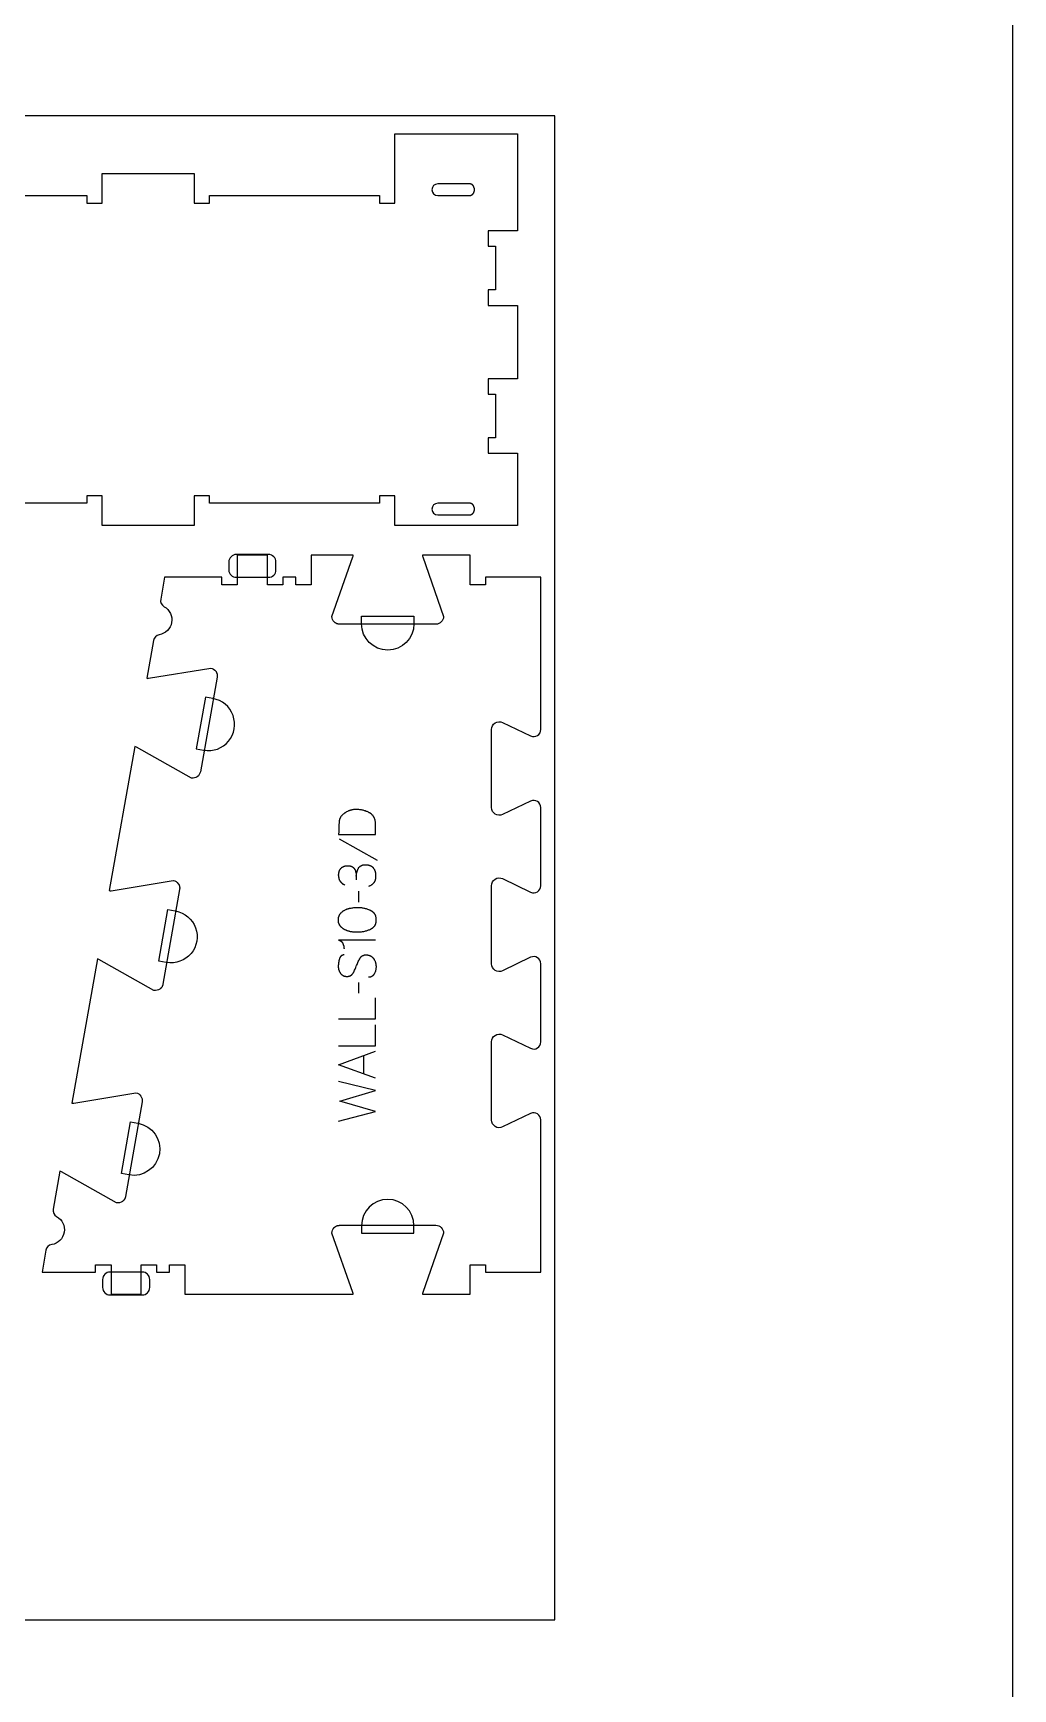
# Model space of a CAD drawing. Extents: x -13885 to -10701, y -10461 to -4867.
# Drawn here: x -11496 to -10701, y -8167 to -6824 of the extents above; entities that cross this region are included whole.
import ezdxf

# ---------------------------------------------------------------- set-up
doc = ezdxf.new("R2010")
doc.units = 0
for name, color, linetype in [('0_SHEET_SPRUCEPLY_2440X122', 1, 'CONTINUOUS'), ('1_ANYTOOL_1MMDEEP_LABELS_S', 2, 'CONTINUOUS'), ('3_ANYTOOL_CUTTHROUGH_INSID', 4, 'CONTINUOUS'), ('4_ANYTOOL_CUTTHROUGH_OUTSI', 5, 'CONTINUOUS'), ('5_ANYTOOL_HALF_MILL_9MM_IN', 3, 'CONTINUOUS'), ('DONOTCUT', 18, 'CONTINUOUS')]:
    doc.layers.add(name, color=color, linetype=linetype)

msp = doc.modelspace()

# ---------------------------------------------------------------- linework, layer by layer
at = {"layer": '0_SHEET_SPRUCEPLY_2440X122'}
msp.add_lwpolyline([(-13513.1, -6891.2), (-13513.1, -8111.2), (-11073.1, -8111.2), (-11073.1, -6891.2)], close=True, dxfattribs=at)
at = {"layer": '1_ANYTOOL_1MMDEEP_LABELS_S'}
for points in [[(-11248.5, -7474.3), (-11218.5, -7474.3), (-11218.6, -7465.8), (-11218.6, -7465.3), (-11218.6, -7464.9), (-11218.6, -7464.5), (-11218.6, -7464.2), (-11218.7, -7463.8), (-11218.8, -7463.4), (-11218.8, -7463), (-11218.9, -7462.7), (-11219, -7462.3), (-11219.1, -7462), (-11219.2, -7461.7), (-11219.3, -7461.3), (-11219.4, -7461), (-11219.5, -7460.9), (-11219.6, -7460.7), (-11219.6, -7460.6), (-11219.7, -7460.4), (-11219.8, -7460.3), (-11219.8, -7460.1), (-11219.9, -7460), (-11220, -7459.8), (-11220.1, -7459.7), (-11220.2, -7459.6), (-11220.3, -7459.4), (-11220.4, -7459.3), (-11220.5, -7459.2), (-11220.6, -7459), (-11220.6, -7458.9), (-11220.7, -7458.8), (-11220.9, -7458.7), (-11221, -7458.5), (-11221.1, -7458.4), (-11221.2, -7458.3), (-11221.3, -7458.2), (-11221.4, -7458.1), (-11221.5, -7457.9), (-11221.6, -7457.8), (-11221.8, -7457.7), (-11221.9, -7457.6), (-11222, -7457.5), (-11222.1, -7457.4), (-11222.3, -7457.3), (-11222.4, -7457.2), (-11222.5, -7457.1), (-11222.7, -7457), (-11223, -7456.8), (-11223.3, -7456.7), (-11223.6, -7456.5), (-11224.2, -7456.2), (-11224.8, -7455.9), (-11225.4, -7455.6), (-11226.1, -7455.4), (-11226.7, -7455.1), (-11227.4, -7454.9), (-11228, -7454.7), (-11228.7, -7454.5), (-11229.3, -7454.4), (-11230, -7454.3), (-11230.7, -7454.1), (-11231.4, -7454.1), (-11232.1, -7454), (-11232.7, -7453.9), (-11233.4, -7453.9), (-11234.2, -7453.9), (-11234.7, -7453.9), (-11235.3, -7453.9), (-11235.9, -7454), (-11236.5, -7454), (-11237.1, -7454.1), (-11237.4, -7454.2), (-11237.6, -7454.2), (-11237.9, -7454.3), (-11238.2, -7454.4), (-11238.5, -7454.4), (-11238.8, -7454.5), (-11239, -7454.6), (-11239.3, -7454.7), (-11239.6, -7454.8), (-11239.8, -7454.9), (-11240.1, -7455), (-11240.4, -7455.1), (-11240.7, -7455.2), (-11240.9, -7455.3), (-11241.4, -7455.5), (-11242, -7455.8), (-11242.5, -7456.1), (-11243, -7456.4), (-11243.3, -7456.6), (-11243.6, -7456.8), (-11243.9, -7457), (-11244.1, -7457.2), (-11244.4, -7457.4), (-11244.7, -7457.6), (-11244.9, -7457.8), (-11245.2, -7458), (-11245.4, -7458.2), (-11245.6, -7458.5), (-11245.8, -7458.7), (-11246, -7458.9), (-11246.2, -7459.2), (-11246.4, -7459.4), (-11246.6, -7459.6), (-11246.8, -7459.9), (-11246.9, -7460.1), (-11247.1, -7460.4), (-11247.2, -7460.6), (-11247.3, -7460.9), (-11247.5, -7461.2), (-11247.6, -7461.4), (-11247.7, -7461.7), (-11247.8, -7462), (-11247.9, -7462.3), (-11247.9, -7462.5), (-11248, -7462.8), (-11248.1, -7463.1), (-11248.1, -7463.4), (-11248.1, -7463.7), (-11248.2, -7464), (-11248.2, -7464.3), (-11248.3, -7466.7), (-11248.4, -7469.2), (-11248.4, -7471.7)], [(-11248.7, -7543.5), (-11248.7, -7543.1), (-11248.7, -7542.7), (-11248.7, -7542.5), (-11248.7, -7542.4), (-11248.6, -7542.2), (-11248.6, -7542), (-11248.6, -7541.9), (-11248.6, -7541.7), (-11248.5, -7541.5), (-11248.5, -7541.4), (-11248.5, -7541.2), (-11248.4, -7541), (-11248.4, -7540.9), (-11248.3, -7540.7), (-11248.3, -7540.6), (-11248.2, -7540.4), (-11248.2, -7540.3), (-11248.1, -7540.1), (-11248.1, -7540), (-11248, -7539.8), (-11247.9, -7539.7), (-11247.9, -7539.5), (-11247.8, -7539.4), (-11247.7, -7539.3), (-11247.6, -7539.1), (-11247.6, -7539), (-11247.5, -7538.9), (-11247.4, -7538.7), (-11247.3, -7538.6), (-11247.2, -7538.5), (-11247, -7538.2), (-11246.8, -7538), (-11246.6, -7537.8), (-11246.4, -7537.6), (-11246.2, -7537.3), (-11245.9, -7537.1), (-11245.7, -7536.9), (-11245.5, -7536.7), (-11245.2, -7536.5), (-11245, -7536.3), (-11244.7, -7536.2), (-11244.5, -7536), (-11244.2, -7535.8), (-11243.9, -7535.7), (-11243.6, -7535.5), (-11243.3, -7535.4), (-11243.1, -7535.2), (-11242.8, -7535.1), (-11242.5, -7534.9), (-11242.2, -7534.8), (-11241.8, -7534.7), (-11241.5, -7534.6), (-11241.2, -7534.5), (-11240.9, -7534.4), (-11240.6, -7534.3), (-11240.3, -7534.2), (-11239.9, -7534.1), (-11239.6, -7534), (-11239.3, -7533.9), (-11238.9, -7533.9), (-11238.3, -7533.8), (-11237.6, -7533.6), (-11236.9, -7533.6), (-11236.3, -7533.5), (-11235.6, -7533.4), (-11235, -7533.4), (-11234.3, -7533.3), (-11233.7, -7533.3), (-11233.1, -7533.3), (-11232.5, -7533.3), (-11231.8, -7533.3), (-11231.2, -7533.4), (-11230.6, -7533.4), (-11230, -7533.5), (-11229.4, -7533.6), (-11228.8, -7533.7), (-11228.1, -7533.8), (-11227.5, -7534), (-11226.9, -7534.1), (-11226.3, -7534.3), (-11225.7, -7534.5), (-11225, -7534.7), (-11224.4, -7534.9), (-11223.8, -7535.2), (-11223.2, -7535.4), (-11222.9, -7535.6), (-11222.6, -7535.7), (-11222.3, -7535.9), (-11222.2, -7535.9), (-11222, -7536), (-11221.9, -7536.1), (-11221.7, -7536.2), (-11221.6, -7536.3), (-11221.5, -7536.4), (-11221.4, -7536.4), (-11221.2, -7536.5), (-11221.1, -7536.6), (-11221, -7536.7), (-11220.9, -7536.8), (-11220.8, -7536.9), (-11220.7, -7537), (-11220.6, -7537.1), (-11220.5, -7537.2), (-11220.3, -7537.3), (-11220.2, -7537.4), (-11220.2, -7537.5), (-11220.1, -7537.7), (-11220, -7537.8), (-11219.9, -7537.9), (-11219.8, -7538), (-11219.7, -7538.1), (-11219.6, -7538.2), (-11219.5, -7538.4), (-11219.5, -7538.5), (-11219.4, -7538.6), (-11219.3, -7538.7), (-11219.2, -7538.9), (-11219.2, -7539), (-11219.1, -7539.1), (-11219, -7539.3), (-11219, -7539.4), (-11218.9, -7539.6), (-11218.9, -7539.7), (-11218.8, -7539.8), (-11218.7, -7540), (-11218.7, -7540.1), (-11218.6, -7540.3), (-11218.6, -7540.4), (-11218.6, -7540.6), (-11218.5, -7540.7), (-11218.4, -7541.1), (-11218.4, -7541.4), (-11218.3, -7541.7), (-11218.3, -7542), (-11218.3, -7542.4), (-11218.2, -7542.7), (-11218.2, -7543.1), (-11218.2, -7543.5), (-11218.2, -7543.8), (-11218.2, -7544.2), (-11218.3, -7544.5), (-11218.3, -7544.9), (-11218.3, -7545.2), (-11218.4, -7545.5), (-11218.4, -7545.8), (-11218.5, -7546), (-11218.5, -7546.2), (-11218.6, -7546.3), (-11218.6, -7546.5), (-11218.7, -7546.6), (-11218.7, -7546.8), (-11218.7, -7546.9), (-11218.8, -7547), (-11218.9, -7547.2), (-11218.9, -7547.3), (-11219, -7547.5), (-11219, -7547.6), (-11219.1, -7547.7), (-11219.2, -7547.9), (-11219.2, -7548), (-11219.3, -7548.1), (-11219.4, -7548.3), (-11219.5, -7548.4), (-11219.5, -7548.5), (-11219.6, -7548.6), (-11219.7, -7548.8), (-11219.8, -7548.9), (-11219.9, -7549), (-11220, -7549.1), (-11220.1, -7549.2), (-11220.2, -7549.3), (-11220.3, -7549.4), (-11220.4, -7549.5), (-11220.5, -7549.6), (-11220.6, -7549.7), (-11220.7, -7549.9), (-11220.8, -7550), (-11220.9, -7550), (-11221, -7550.1), (-11221.1, -7550.2), (-11221.3, -7550.3), (-11221.4, -7550.4), (-11221.5, -7550.5), (-11221.6, -7550.6), (-11221.8, -7550.7), (-11221.9, -7550.8), (-11222, -7550.8), (-11222.2, -7550.9), (-11222.3, -7551), (-11222.6, -7551.2), (-11222.9, -7551.3), (-11223.2, -7551.4), (-11223.8, -7551.7), (-11224.5, -7551.9), (-11225.1, -7552.1), (-11225.7, -7552.3), (-11226.3, -7552.5), (-11227, -7552.7), (-11227.6, -7552.9), (-11228.2, -7553), (-11228.8, -7553.1), (-11229.4, -7553.2), (-11230.1, -7553.3), (-11230.7, -7553.4), (-11231.3, -7553.5), (-11231.9, -7553.5), (-11232.5, -7553.5), (-11233.1, -7553.5), (-11233.7, -7553.5), (-11234.4, -7553.5), (-11235, -7553.5), (-11235.6, -7553.4), (-11236.3, -7553.4), (-11237, -7553.3), (-11237.6, -7553.2), (-11238.3, -7553.1), (-11238.6, -7553), (-11239, -7553), (-11239.3, -7552.9), (-11239.7, -7552.8), (-11240, -7552.7), (-11240.3, -7552.6), (-11240.6, -7552.6), (-11240.9, -7552.5), (-11241.3, -7552.4), (-11241.6, -7552.2), (-11241.9, -7552.1), (-11242.2, -7552), (-11242.5, -7551.9), (-11242.8, -7551.8), (-11243.1, -7551.6), (-11243.4, -7551.5), (-11243.7, -7551.3), (-11243.9, -7551.2), (-11244.2, -7551), (-11244.5, -7550.8), (-11244.7, -7550.7), (-11245, -7550.5), (-11245.2, -7550.3), (-11245.5, -7550.1), (-11245.7, -7549.9), (-11245.9, -7549.7), (-11246.2, -7549.5), (-11246.4, -7549.3), (-11246.6, -7549.1), (-11246.8, -7548.8), (-11247, -7548.6), (-11247.2, -7548.4), (-11247.3, -7548.2), (-11247.4, -7548.1), (-11247.5, -7548), (-11247.6, -7547.9), (-11247.6, -7547.7), (-11247.7, -7547.6), (-11247.8, -7547.5), (-11247.9, -7547.3), (-11247.9, -7547.2), (-11248, -7547), (-11248.1, -7546.9), (-11248.1, -7546.8), (-11248.2, -7546.6), (-11248.2, -7546.5), (-11248.3, -7546.3), (-11248.3, -7546.2), (-11248.4, -7546), (-11248.4, -7545.9), (-11248.5, -7545.7), (-11248.5, -7545.5), (-11248.5, -7545.4), (-11248.6, -7545.2), (-11248.6, -7545), (-11248.6, -7544.9), (-11248.6, -7544.7), (-11248.7, -7544.5), (-11248.7, -7544.4), (-11248.7, -7544.2), (-11248.7, -7543.8)]]:
    msp.add_lwpolyline(points, close=True, dxfattribs=at)
for points in [[(-11248, -7477.7), (-11217.2, -7494.9)], [(-11243.5, -7515.3), (-11243.8, -7515.1), (-11244.1, -7514.9), (-11244.4, -7514.8), (-11244.7, -7514.6), (-11245, -7514.4), (-11245.2, -7514.2), (-11245.5, -7514), (-11245.6, -7513.9), (-11245.7, -7513.8), (-11245.8, -7513.7), (-11245.9, -7513.6), (-11246, -7513.5), (-11246.1, -7513.4), (-11246.2, -7513.3), (-11246.3, -7513.2), (-11246.4, -7513.1), (-11246.5, -7512.9), (-11246.6, -7512.8), (-11246.7, -7512.7), (-11246.8, -7512.6), (-11246.9, -7512.5), (-11247, -7512.3), (-11247.1, -7512.2), (-11247.2, -7512.1), (-11247.2, -7512), (-11247.3, -7511.8), (-11247.4, -7511.7), (-11247.5, -7511.6), (-11247.5, -7511.4), (-11247.6, -7511.3), (-11247.7, -7511.2), (-11247.7, -7511), (-11247.8, -7510.9), (-11247.8, -7510.8), (-11247.9, -7510.6), (-11247.9, -7510.5), (-11248, -7510.3), (-11248, -7510.2), (-11248.1, -7510), (-11248.2, -7509.7), (-11248.2, -7509.4), (-11248.3, -7509.1), (-11248.3, -7508.8), (-11248.4, -7508.4), (-11248.4, -7508.1), (-11248.4, -7507.8), (-11248.5, -7507.4), (-11248.5, -7507.1), (-11248.5, -7506.9), (-11248.5, -7506.7), (-11248.4, -7506.4), (-11248.4, -7506.2), (-11248.4, -7506), (-11248.4, -7505.8), (-11248.4, -7505.7), (-11248.3, -7505.5), (-11248.3, -7505.3), (-11248.3, -7505.1), (-11248.2, -7504.9), (-11248.2, -7504.7), (-11248.2, -7504.5), (-11248.1, -7504.4), (-11248.1, -7504.2), (-11248, -7504), (-11247.9, -7503.8), (-11247.9, -7503.7), (-11247.8, -7503.5), (-11247.7, -7503.3), (-11247.7, -7503.2), (-11247.6, -7503), (-11247.5, -7502.9), (-11247.4, -7502.7), (-11247.3, -7502.6), (-11247.2, -7502.4), (-11247.1, -7502.3), (-11247, -7502.1), (-11246.9, -7502), (-11246.8, -7501.8), (-11246.7, -7501.7), (-11246.6, -7501.6), (-11246.5, -7501.4), (-11246.3, -7501.3), (-11246.2, -7501.2), (-11246.1, -7501.1), (-11246, -7501), (-11245.8, -7500.8), (-11245.7, -7500.7), (-11245.5, -7500.6), (-11245.4, -7500.5), (-11245.2, -7500.5), (-11245.1, -7500.4), (-11244.9, -7500.3), (-11244.8, -7500.2), (-11244.6, -7500.1), (-11244.5, -7500.1), (-11244.3, -7500), (-11244.1, -7499.9), (-11244, -7499.9), (-11243.8, -7499.8), (-11243.6, -7499.8), (-11243.4, -7499.7), (-11243.2, -7499.7), (-11243.1, -7499.6), (-11242.9, -7499.6), (-11242.7, -7499.6), (-11242.5, -7499.5), (-11242.3, -7499.5), (-11242.1, -7499.5), (-11241.9, -7499.5), (-11241.7, -7499.5), (-11241.4, -7499.5), (-11240.9, -7499.5), (-11240.5, -7499.5), (-11240.2, -7499.5), (-11239.9, -7499.6), (-11239.6, -7499.6), (-11239.5, -7499.6), (-11239.3, -7499.7), (-11239.2, -7499.7), (-11239, -7499.7), (-11238.9, -7499.7), (-11238.8, -7499.8), (-11238.6, -7499.8), (-11238.5, -7499.9), (-11238.4, -7499.9), (-11238.3, -7499.9), (-11238.1, -7500), (-11238, -7500), (-11237.9, -7500.1), (-11237.8, -7500.1), (-11237.7, -7500.2), (-11237.6, -7500.3), (-11237.5, -7500.3), (-11237.4, -7500.4), (-11237.3, -7500.4), (-11237.2, -7500.5), (-11237.1, -7500.6), (-11237, -7500.6), (-11236.8, -7500.8), (-11236.6, -7500.9), (-11236.5, -7501.1), (-11236.3, -7501.3), (-11236.2, -7501.3), (-11236.2, -7501.4), (-11236.1, -7501.5), (-11236, -7501.6), (-11235.9, -7501.7), (-11235.9, -7501.8), (-11235.8, -7501.9), (-11235.7, -7501.9), (-11235.7, -7502), (-11235.6, -7502.1), (-11235.6, -7502.2), (-11235.5, -7502.3), (-11235.4, -7502.4), (-11235.4, -7502.5), (-11235.3, -7502.6), (-11235.3, -7502.7), (-11235.2, -7502.8), (-11235.2, -7502.9), (-11235.1, -7503), (-11235.1, -7503.1), (-11235, -7503.2), (-11235, -7503.3), (-11234.9, -7503.5), (-11234.8, -7503.7), (-11234.8, -7503.9), (-11234.7, -7504.2), (-11234.7, -7504.4), (-11234.6, -7504.6), (-11234.6, -7504.8), (-11234.5, -7505.1), (-11234.5, -7505.3), (-11234.4, -7505.5), (-11234.4, -7505.8), (-11234.4, -7506), (-11234.3, -7506.2), (-11234.3, -7506.5), (-11234.3, -7506.7), (-11234.3, -7507), (-11234.3, -7507.2), (-11234.2, -7510.9)], [(-11234.2, -7508.1), (-11234.2, -7507.7), (-11234.2, -7507.3), (-11234.1, -7506.8), (-11234.1, -7506.4), (-11234, -7506), (-11233.9, -7505.6), (-11233.8, -7505.2), (-11233.7, -7504.8), (-11233.6, -7504.4), (-11233.5, -7504), (-11233.3, -7503.6), (-11233.2, -7503.2), (-11233, -7502.8), (-11232.9, -7502.4), (-11232.7, -7502), (-11232.5, -7501.7), (-11232.4, -7501.5), (-11232.3, -7501.3), (-11232.2, -7501.2), (-11232.2, -7501.1), (-11232.1, -7501.1), (-11232.1, -7501), (-11232, -7500.9), (-11232, -7500.8), (-11231.9, -7500.7), (-11231.8, -7500.7), (-11231.8, -7500.6), (-11231.7, -7500.5), (-11231.6, -7500.4), (-11231.6, -7500.4), (-11231.5, -7500.3), (-11231.4, -7500.2), (-11231.4, -7500.2), (-11231.3, -7500.1), (-11231.2, -7500.1), (-11231.1, -7500), (-11231.1, -7499.9), (-11231, -7499.9), (-11230.9, -7499.8), (-11230.8, -7499.8), (-11230.7, -7499.7), (-11230.7, -7499.7), (-11230.6, -7499.6), (-11230.5, -7499.6), (-11230.4, -7499.5), (-11230.3, -7499.5), (-11230.2, -7499.4), (-11230.1, -7499.4), (-11230.1, -7499.3), (-11230, -7499.3), (-11229.9, -7499.2), (-11229.8, -7499.2), (-11229.6, -7499.1), (-11229.4, -7499.1), (-11229.2, -7499), (-11229, -7498.9), (-11228.8, -7498.9), (-11228.6, -7498.9), (-11228.3, -7498.8), (-11228.1, -7498.8), (-11227.9, -7498.8), (-11227.6, -7498.7), (-11227.4, -7498.7), (-11227.2, -7498.7), (-11226.9, -7498.7), (-11226.6, -7498.7), (-11226.4, -7498.7), (-11226.1, -7498.7), (-11225.8, -7498.8), (-11225.6, -7498.8), (-11225.3, -7498.8), (-11225.1, -7498.8), (-11224.8, -7498.9), (-11224.6, -7498.9), (-11224.3, -7499), (-11224.1, -7499), (-11223.9, -7499.1), (-11223.7, -7499.1), (-11223.5, -7499.2), (-11223.2, -7499.3), (-11223, -7499.3), (-11222.8, -7499.4), (-11222.6, -7499.5), (-11222.5, -7499.6), (-11222.3, -7499.7), (-11222.1, -7499.8), (-11221.9, -7499.9), (-11221.7, -7500), (-11221.6, -7500.1), (-11221.4, -7500.2), (-11221.3, -7500.4), (-11221.1, -7500.5), (-11221, -7500.6), (-11221, -7500.6), (-11220.9, -7500.7), (-11220.8, -7500.8), (-11220.8, -7500.8), (-11220.7, -7500.9), (-11220.6, -7501), (-11220.6, -7501), (-11220.4, -7501.2), (-11220.3, -7501.4), (-11220.2, -7501.5), (-11220.1, -7501.7), (-11220, -7501.9), (-11219.9, -7502), (-11219.8, -7502.2), (-11219.7, -7502.4), (-11219.6, -7502.6), (-11219.5, -7502.7), (-11219.4, -7502.9), (-11219.3, -7503.1), (-11219.2, -7503.3), (-11219.2, -7503.5), (-11219.1, -7503.7), (-11219, -7503.9), (-11219, -7504.1), (-11218.9, -7504.4), (-11218.8, -7504.6), (-11218.8, -7504.8), (-11218.7, -7505), (-11218.7, -7505.2), (-11218.7, -7505.5), (-11218.6, -7505.7), (-11218.6, -7505.9), (-11218.5, -7506.4), (-11218.5, -7506.9), (-11218.5, -7507.4), (-11218.5, -7508), (-11218.5, -7508.4), (-11218.5, -7508.7), (-11218.5, -7509.1), (-11218.6, -7509.5), (-11218.6, -7509.8), (-11218.6, -7510), (-11218.7, -7510.1), (-11218.7, -7510.3), (-11218.7, -7510.5), (-11218.8, -7510.6), (-11218.8, -7510.8), (-11218.9, -7511), (-11218.9, -7511.1), (-11219, -7511.3), (-11219, -7511.4), (-11219.1, -7511.6), (-11219.1, -7511.8), (-11219.2, -7511.9), (-11219.3, -7512), (-11219.3, -7512.2), (-11219.4, -7512.3), (-11219.5, -7512.5), (-11219.6, -7512.6), (-11219.6, -7512.8), (-11219.7, -7512.9), (-11219.8, -7513), (-11219.9, -7513.2), (-11220, -7513.3), (-11220.1, -7513.4), (-11220.2, -7513.5), (-11220.3, -7513.7), (-11220.4, -7513.8), (-11220.5, -7513.9), (-11220.6, -7514), (-11220.7, -7514.1), (-11220.8, -7514.3), (-11220.9, -7514.4), (-11221, -7514.5), (-11221.2, -7514.6), (-11221.3, -7514.7), (-11221.4, -7514.8), (-11221.5, -7514.9), (-11221.7, -7515), (-11221.8, -7515.1), (-11221.9, -7515.2), (-11222.1, -7515.3), (-11222.2, -7515.4), (-11222.4, -7515.5), (-11222.5, -7515.6), (-11222.8, -7515.8), (-11223.1, -7515.9), (-11223.5, -7516.1), (-11223.8, -7516.2), (-11224.2, -7516.4)], [(-11232.4, -7520.2), (-11232.3, -7529)], [(-11218.5, -7560), (-11248.5, -7560), (-11248.4, -7560), (-11248.2, -7560), (-11248.1, -7560), (-11247.9, -7560.1), (-11247.8, -7560.1), (-11247.6, -7560.1), (-11247.5, -7560.2), (-11247.4, -7560.2), (-11247.3, -7560.3), (-11247.1, -7560.3), (-11247.1, -7560.4), (-11247, -7560.4), (-11246.9, -7560.4), (-11246.9, -7560.5), (-11246.8, -7560.5), (-11246.8, -7560.5), (-11246.7, -7560.6), (-11246.7, -7560.6), (-11246.6, -7560.6), (-11246.5, -7560.7), (-11246.5, -7560.7), (-11246.4, -7560.8), (-11246.4, -7560.8), (-11246.3, -7560.8), (-11246.3, -7560.9), (-11246.2, -7560.9), (-11246.2, -7561), (-11246.1, -7561), (-11246.1, -7561.1), (-11246, -7561.1), (-11246, -7561.2), (-11245.9, -7561.2), (-11245.8, -7561.3), (-11245.8, -7561.4), (-11245.7, -7561.5), (-11245.6, -7561.7), (-11245.5, -7561.8), (-11245.4, -7561.9), (-11245.4, -7562), (-11245.3, -7562.2), (-11245.2, -7562.3), (-11245.2, -7562.4), (-11245.1, -7562.6), (-11245, -7562.9), (-11244.9, -7563.1), (-11244.8, -7563.4), (-11244.7, -7563.7), (-11244.6, -7564), (-11244.5, -7564.3), (-11244.4, -7564.5), (-11244.4, -7564.8), (-11244.3, -7565.1), (-11244.3, -7565.4), (-11244.2, -7565.6), (-11244.2, -7565.9), (-11244.2, -7566.2), (-11244.2, -7566.4), (-11244.1, -7566.7), (-11244.1, -7566.9)], [(-11243.9, -7571.8), (-11244.1, -7571.8), (-11244.2, -7571.8), (-11244.3, -7571.8), (-11244.3, -7571.9), (-11244.4, -7571.9), (-11244.5, -7571.9), (-11244.6, -7571.9), (-11244.7, -7571.9), (-11244.8, -7571.9), (-11244.9, -7571.9), (-11244.9, -7571.9), (-11245, -7572), (-11245.1, -7572), (-11245.2, -7572), (-11245.3, -7572), (-11245.3, -7572.1), (-11245.4, -7572.1), (-11245.5, -7572.1), (-11245.6, -7572.2), (-11245.7, -7572.2), (-11245.7, -7572.2), (-11245.8, -7572.3), (-11245.9, -7572.3), (-11245.9, -7572.3), (-11246, -7572.4), (-11246.1, -7572.4), (-11246.1, -7572.5), (-11246.2, -7572.5), (-11246.3, -7572.6), (-11246.3, -7572.6), (-11246.4, -7572.6), (-11246.5, -7572.7), (-11246.5, -7572.8), (-11246.6, -7572.8), (-11246.6, -7572.9), (-11246.7, -7572.9), (-11246.8, -7573), (-11246.8, -7573), (-11246.9, -7573.1), (-11246.9, -7573.2), (-11247, -7573.2), (-11247, -7573.3), (-11247.1, -7573.4), (-11247.1, -7573.5), (-11247.2, -7573.5), (-11247.2, -7573.6), (-11247.3, -7573.7), (-11247.3, -7573.8), (-11247.4, -7573.8), (-11247.4, -7573.9), (-11247.4, -7574), (-11247.5, -7574.2), (-11247.6, -7574.3), (-11247.7, -7574.5), (-11247.7, -7574.7), (-11247.8, -7574.9), (-11247.9, -7575.1), (-11248.1, -7575.9), (-11248.3, -7576.7), (-11248.4, -7577.5), (-11248.6, -7578.3), (-11248.6, -7578.7), (-11248.7, -7579), (-11248.7, -7579.4), (-11248.7, -7579.8), (-11248.8, -7580.1), (-11248.8, -7580.5), (-11248.8, -7580.9), (-11248.8, -7581.2), (-11248.8, -7581.4), (-11248.8, -7581.6), (-11248.8, -7581.8), (-11248.8, -7582), (-11248.8, -7582.2), (-11248.7, -7582.4), (-11248.7, -7582.6), (-11248.7, -7582.7), (-11248.7, -7582.9), (-11248.6, -7583.1), (-11248.6, -7583.3), (-11248.6, -7583.5), (-11248.5, -7583.7), (-11248.5, -7583.8), (-11248.4, -7584), (-11248.4, -7584.2), (-11248.3, -7584.4), (-11248.2, -7584.5), (-11248.2, -7584.7), (-11248.1, -7584.9), (-11248, -7585), (-11247.9, -7585.2), (-11247.9, -7585.4), (-11247.8, -7585.5), (-11247.7, -7585.7), (-11247.6, -7585.9), (-11247.5, -7586), (-11247.4, -7586.2), (-11247.3, -7586.4), (-11247.2, -7586.5), (-11247.1, -7586.7), (-11247, -7586.8), (-11246.9, -7587), (-11246.8, -7587.1), (-11246.6, -7587.3), (-11246.5, -7587.4), (-11246.4, -7587.5), (-11246.2, -7587.7), (-11246.1, -7587.8), (-11246, -7587.9), (-11245.8, -7588), (-11245.7, -7588.1), (-11245.5, -7588.2), (-11245.4, -7588.3), (-11245.2, -7588.4), (-11245.1, -7588.5), (-11244.9, -7588.6), (-11244.8, -7588.7), (-11244.6, -7588.8), (-11244.4, -7588.8), (-11244.3, -7588.9), (-11244.1, -7589), (-11243.9, -7589), (-11243.7, -7589.1), (-11243.6, -7589.1), (-11243.4, -7589.2), (-11243.2, -7589.2), (-11243, -7589.2), (-11242.8, -7589.3), (-11242.6, -7589.3), (-11242.4, -7589.3), (-11242.2, -7589.3), (-11242, -7589.3), (-11241.8, -7589.3), (-11241.6, -7589.3), (-11241.4, -7589.3), (-11241.1, -7589.3), (-11240.9, -7589.3), (-11240.7, -7589.2), (-11240.5, -7589.2), (-11240.4, -7589.2), (-11240.2, -7589.1), (-11240, -7589.1), (-11239.8, -7589), (-11239.6, -7589), (-11239.4, -7588.9), (-11239.4, -7588.9), (-11239.3, -7588.8), (-11239.2, -7588.8), (-11239.1, -7588.8), (-11239, -7588.7), (-11238.9, -7588.7), (-11238.9, -7588.7), (-11238.8, -7588.6), (-11238.7, -7588.6), (-11238.6, -7588.5), (-11238.5, -7588.5), (-11238.5, -7588.4), (-11238.4, -7588.4), (-11238.3, -7588.3), (-11238.2, -7588.3), (-11238.2, -7588.2), (-11238.1, -7588.2), (-11238, -7588.1), (-11238, -7588), (-11237.9, -7588), (-11237.8, -7587.9), (-11237.8, -7587.9), (-11237.7, -7587.8), (-11237.6, -7587.7), (-11237.5, -7587.6), (-11237.4, -7587.4), (-11237.3, -7587.3), (-11237.1, -7587.2), (-11237, -7587), (-11236.9, -7586.8), (-11236.8, -7586.7), (-11236.7, -7586.5), (-11236.3, -7585.8), (-11236, -7585), (-11235.6, -7584.3), (-11235.2, -7583.5), (-11234.9, -7582.8), (-11234.5, -7582), (-11234.2, -7581.1), (-11233.9, -7580.3), (-11233.6, -7579.5), (-11233.3, -7578.7), (-11232.9, -7577.9), (-11232.6, -7577.1), (-11232.2, -7576.4), (-11231.8, -7575.7), (-11231.4, -7575), (-11231, -7574.3), (-11230.9, -7574.1), (-11230.8, -7573.9), (-11230.6, -7573.8), (-11230.6, -7573.7), (-11230.5, -7573.6), (-11230.5, -7573.6), (-11230.4, -7573.5), (-11230.3, -7573.4), (-11230.3, -7573.4), (-11230.2, -7573.3), (-11230.1, -7573.2), (-11230.1, -7573.2), (-11230, -7573.1), (-11229.9, -7573.1), (-11229.9, -7573), (-11229.8, -7572.9), (-11229.7, -7572.9), (-11229.6, -7572.8), (-11229.6, -7572.8), (-11229.5, -7572.7), (-11229.4, -7572.7), (-11229.3, -7572.6), (-11229.3, -7572.6), (-11229.2, -7572.5), (-11229.1, -7572.5), (-11229, -7572.4), (-11228.9, -7572.4), (-11228.8, -7572.4), (-11228.8, -7572.3), (-11228.7, -7572.3), (-11228.6, -7572.3), (-11228.5, -7572.2), (-11228.4, -7572.2), (-11228.3, -7572.2), (-11228.2, -7572.1), (-11228.1, -7572.1), (-11228.1, -7572.1), (-11227.9, -7572), (-11227.7, -7572), (-11227.5, -7571.9), (-11227.3, -7571.9), (-11227.1, -7571.9), (-11226.9, -7571.9), (-11226.7, -7571.9), (-11226.4, -7571.8), (-11226.2, -7571.8), (-11226, -7571.8), (-11225.8, -7571.9), (-11225.5, -7571.9), (-11225.3, -7571.9), (-11225.1, -7571.9), (-11224.9, -7572), (-11224.6, -7572), (-11224.4, -7572), (-11224.2, -7572.1), (-11224, -7572.1), (-11223.8, -7572.2), (-11223.6, -7572.2), (-11223.4, -7572.3), (-11223.2, -7572.4), (-11223, -7572.5), (-11222.8, -7572.5), (-11222.6, -7572.6), (-11222.5, -7572.7), (-11222.3, -7572.8), (-11222.1, -7572.9), (-11221.9, -7573), (-11221.8, -7573.1), (-11221.6, -7573.3), (-11221.5, -7573.4), (-11221.3, -7573.5), (-11221.2, -7573.6), (-11221, -7573.8), (-11220.9, -7573.9), (-11220.7, -7574.1), (-11220.6, -7574.2), (-11220.5, -7574.4), (-11220.3, -7574.5), (-11220.2, -7574.7), (-11220.1, -7574.9), (-11220, -7575), (-11219.8, -7575.4), (-11219.6, -7575.8), (-11219.4, -7576.1), (-11219.2, -7576.5), (-11219, -7576.9), (-11218.9, -7577.3), (-11218.8, -7577.5), (-11218.7, -7577.6), (-11218.7, -7577.8), (-11218.6, -7578), (-11218.6, -7578.2), (-11218.5, -7578.4), (-11218.5, -7578.6), (-11218.4, -7578.8), (-11218.4, -7579), (-11218.3, -7579.2), (-11218.3, -7579.4), (-11218.3, -7579.6), (-11218.2, -7579.8), (-11218.2, -7580), (-11218.2, -7580.4), (-11218.1, -7580.8), (-11218.1, -7581.2), (-11218.1, -7581.7), (-11218.1, -7582.1), (-11218.2, -7582.5), (-11218.2, -7582.9), (-11218.3, -7583.3), (-11218.3, -7583.6), (-11218.4, -7584), (-11218.5, -7584.4), (-11218.6, -7584.8), (-11218.7, -7585.2), (-11218.8, -7585.5), (-11219, -7585.9), (-11219.1, -7586.3), (-11219.3, -7586.6), (-11219.5, -7587), (-11219.7, -7587.3), (-11219.8, -7587.5), (-11219.9, -7587.6), (-11220, -7587.8), (-11220.1, -7587.9), (-11220.2, -7588.1), (-11220.3, -7588.2), (-11220.4, -7588.4), (-11220.6, -7588.5), (-11220.7, -7588.6), (-11220.8, -7588.7), (-11220.9, -7588.9), (-11221.1, -7589), (-11221.1, -7589), (-11221.2, -7589.1), (-11221.3, -7589.1), (-11221.3, -7589.2), (-11221.4, -7589.2), (-11221.5, -7589.3), (-11221.6, -7589.3), (-11221.6, -7589.4), (-11221.7, -7589.4), (-11221.8, -7589.4), (-11221.8, -7589.5), (-11221.9, -7589.5), (-11222, -7589.6), (-11222.1, -7589.6), (-11222.2, -7589.6), (-11222.2, -7589.7), (-11222.3, -7589.7), (-11222.4, -7589.7), (-11222.5, -7589.7), (-11222.6, -7589.8), (-11222.7, -7589.8), (-11222.9, -7589.9), (-11223.1, -7589.9), (-11223.2, -7589.9), (-11223.4, -7590), (-11223.6, -7590), (-11223.8, -7590), (-11224, -7590), (-11224.1, -7590), (-11224.3, -7590)], [(-11232.4, -7594.1), (-11232.3, -7602.9)], [(-11248.5, -7623.8), (-11218.5, -7623.8), (-11218.5, -7606.7)], [(-11248.5, -7645.6), (-11218.5, -7645.6), (-11218.5, -7628.5)], [(-11218.5, -7671.9), (-11248.5, -7661), (-11218.5, -7649.9)], [(-11228, -7668.4), (-11228, -7653.5)], [(-11248.5, -7706.6), (-11218.5, -7698.9), (-11247.6, -7690.4), (-11218.5, -7681.9), (-11248.5, -7674.4)]]:
    msp.add_lwpolyline(points, dxfattribs=at)
at = {"layer": '3_ANYTOOL_CUTTHROUGH_INSID', "color": 4}
for points in [[(-11168.1, -6946.5, 1), (-11168.1, -6956), (-11142.4, -6956), (-11142.3, -6956), (-11142.2, -6955.9), (-11142.1, -6955.9), (-11142, -6955.9), (-11141.9, -6955.9), (-11141.8, -6955.9), (-11141.7, -6955.9), (-11141.6, -6955.9), (-11141.5, -6955.8), (-11141.4, -6955.8), (-11141.3, -6955.8), (-11141.2, -6955.8), (-11141.1, -6955.7), (-11141, -6955.7), (-11140.9, -6955.6), (-11140.8, -6955.6), (-11140.7, -6955.6), (-11140.6, -6955.5), (-11140.5, -6955.4), (-11140.4, -6955.4), (-11140.3, -6955.3), (-11140.2, -6955.3), (-11140.2, -6955.2), (-11140.1, -6955.1), (-11140, -6955.1), (-11139.9, -6955), (-11139.8, -6954.9), (-11139.7, -6954.8), (-11139.7, -6954.8), (-11139.6, -6954.7), (-11139.5, -6954.6), (-11139.4, -6954.5), (-11139.4, -6954.4), (-11139.3, -6954.3), (-11139.2, -6954.2), (-11139.2, -6954.2), (-11139.1, -6954.1), (-11139.1, -6954), (-11139, -6953.9), (-11138.9, -6953.8), (-11138.9, -6953.7), (-11138.8, -6953.6), (-11138.8, -6953.5), (-11138.8, -6953.3), (-11138.7, -6953.2), (-11138.7, -6953.1), (-11138.6, -6953), (-11138.6, -6952.9), (-11138.6, -6952.8), (-11138.5, -6952.7), (-11138.5, -6952.6), (-11138.5, -6952.5), (-11138.5, -6952.4), (-11138.4, -6952.3), (-11138.4, -6952.2), (-11138.4, -6952.1), (-11138.4, -6951.9), (-11138.4, -6951.8), (-11138.4, -6951.7), (-11138.4, -6951.6), (-11138.3, -6951.5), (-11138.3, -6951.4), (-11138.3, -6951.3), (-11138.3, -6951.2), (-11138.3, -6951.1), (-11138.3, -6951), (-11138.3, -6950.9), (-11138.4, -6950.8), (-11138.4, -6950.7), (-11138.4, -6950.6), (-11138.4, -6950.5), (-11138.4, -6950.4), (-11138.4, -6950.2), (-11138.4, -6950.1), (-11138.5, -6950), (-11138.5, -6949.9), (-11138.5, -6949.8), (-11138.5, -6949.7), (-11138.6, -6949.6), (-11138.6, -6949.5), (-11138.6, -6949.4), (-11138.7, -6949.3), (-11138.7, -6949.2), (-11138.8, -6949.1), (-11138.8, -6949), (-11138.8, -6948.8), (-11138.9, -6948.7), (-11138.9, -6948.6), (-11139, -6948.5), (-11139.1, -6948.4), (-11139.1, -6948.3), (-11139.2, -6948.3), (-11139.2, -6948.2), (-11139.3, -6948.1), (-11139.4, -6948), (-11139.4, -6947.9), (-11139.5, -6947.8), (-11139.6, -6947.7), (-11139.7, -6947.6), (-11139.7, -6947.6), (-11139.8, -6947.5), (-11139.9, -6947.4), (-11140, -6947.3), (-11140.1, -6947.3), (-11140.2, -6947.2), (-11140.2, -6947.1), (-11140.3, -6947.1), (-11140.4, -6947), (-11140.5, -6947), (-11140.6, -6946.9), (-11140.7, -6946.9), (-11140.8, -6946.8), (-11140.9, -6946.8), (-11141, -6946.7), (-11141.1, -6946.7), (-11141.2, -6946.6), (-11141.3, -6946.6), (-11141.4, -6946.6), (-11141.5, -6946.6), (-11141.6, -6946.5), (-11141.7, -6946.5), (-11141.8, -6946.5), (-11141.9, -6946.5), (-11142, -6946.5), (-11142.1, -6946.5), (-11142.2, -6946.5), (-11142.3, -6946.5), (-11142.4, -6946.5)], [(-11168.1, -7215), (-11142.4, -7215), (-11142.3, -7215), (-11142.2, -7214.9), (-11142.1, -7214.9), (-11142, -7214.9), (-11141.9, -7214.9), (-11141.8, -7214.9), (-11141.7, -7214.9), (-11141.6, -7214.9), (-11141.5, -7214.8), (-11141.4, -7214.8), (-11141.3, -7214.8), (-11141.2, -7214.8), (-11141.1, -7214.7), (-11141, -7214.7), (-11140.9, -7214.6), (-11140.8, -7214.6), (-11140.7, -7214.6), (-11140.6, -7214.5), (-11140.5, -7214.4), (-11140.4, -7214.4), (-11140.3, -7214.3), (-11140.2, -7214.3), (-11140.2, -7214.2), (-11140.1, -7214.1), (-11140, -7214.1), (-11139.9, -7214), (-11139.8, -7213.9), (-11139.7, -7213.8), (-11139.7, -7213.8), (-11139.6, -7213.7), (-11139.5, -7213.6), (-11139.4, -7213.5), (-11139.4, -7213.4), (-11139.3, -7213.3), (-11139.2, -7213.2), (-11139.2, -7213.2), (-11139.1, -7213.1), (-11139.1, -7213), (-11139, -7212.9), (-11138.9, -7212.8), (-11138.9, -7212.7), (-11138.8, -7212.6), (-11138.8, -7212.5), (-11138.8, -7212.3), (-11138.7, -7212.2), (-11138.7, -7212.1), (-11138.6, -7212), (-11138.6, -7211.9), (-11138.6, -7211.8), (-11138.5, -7211.7), (-11138.5, -7211.6), (-11138.5, -7211.5), (-11138.5, -7211.4), (-11138.4, -7211.3), (-11138.4, -7211.2), (-11138.4, -7211.1), (-11138.4, -7210.9), (-11138.4, -7210.8), (-11138.4, -7210.7), (-11138.4, -7210.6), (-11138.3, -7210.5), (-11138.3, -7210.4), (-11138.3, -7210.3), (-11138.3, -7210.2), (-11138.3, -7210.1), (-11138.3, -7210), (-11138.3, -7209.9), (-11138.4, -7209.8), (-11138.4, -7209.7), (-11138.4, -7209.6), (-11138.4, -7209.5), (-11138.4, -7209.4), (-11138.4, -7209.2), (-11138.4, -7209.1), (-11138.5, -7209), (-11138.5, -7208.9), (-11138.5, -7208.8), (-11138.5, -7208.7), (-11138.6, -7208.6), (-11138.6, -7208.5), (-11138.6, -7208.4), (-11138.7, -7208.3), (-11138.7, -7208.2), (-11138.8, -7208.1), (-11138.8, -7208), (-11138.8, -7207.8), (-11138.9, -7207.7), (-11138.9, -7207.6), (-11139, -7207.5), (-11139.1, -7207.4), (-11139.1, -7207.3), (-11139.2, -7207.3), (-11139.2, -7207.2), (-11139.3, -7207.1), (-11139.4, -7207), (-11139.4, -7206.9), (-11139.5, -7206.8), (-11139.6, -7206.7), (-11139.7, -7206.6), (-11139.7, -7206.6), (-11139.8, -7206.5), (-11139.9, -7206.4), (-11140, -7206.3), (-11140.1, -7206.3), (-11140.2, -7206.2), (-11140.2, -7206.1), (-11140.3, -7206.1), (-11140.4, -7206), (-11140.5, -7206), (-11140.6, -7205.9), (-11140.7, -7205.9), (-11140.8, -7205.8), (-11140.9, -7205.8), (-11141, -7205.7), (-11141.1, -7205.7), (-11141.2, -7205.6), (-11141.3, -7205.6), (-11141.4, -7205.6), (-11141.5, -7205.6), (-11141.6, -7205.5), (-11141.7, -7205.5), (-11141.8, -7205.5), (-11141.9, -7205.5), (-11142, -7205.5), (-11142.1, -7205.5), (-11142.2, -7205.5), (-11142.3, -7205.5), (-11142.4, -7205.5), (-11168.1, -7205.5, 1)]]:
    msp.add_lwpolyline(points, format="xyb", close=True, dxfattribs=at)
at = {"layer": '4_ANYTOOL_CUTTHROUGH_OUTSI', "color": 5}
msp.add_lwpolyline([(-11590.8, -6956), (-11452.8, -6956), (-11452.8, -6962), (-11440.3, -6962), (-11440.3, -6938), (-11365.8, -6938), (-11365.8, -6962), (-11353.3, -6962), (-11353.3, -6956), (-11215.3, -6956), (-11215.3, -6962), (-11202.8, -6962), (-11202.8, -6906), (-11103.3, -6906), (-11103.3, -6925.7), (-11103.3, -6937.7), (-11103.3, -6984.5), (-11127.3, -6984.5), (-11127.3, -6997), (-11121.3, -6997), (-11121.3, -7032.5), (-11127.3, -7032.5), (-11127.3, -7045), (-11103.3, -7045), (-11103.3, -7104.5), (-11127.3, -7104.5), (-11127.3, -7117), (-11121.3, -7117), (-11121.3, -7152.5), (-11127.3, -7152.5), (-11127.3, -7165), (-11103.3, -7165), (-11103.3, -7223.5), (-11202.8, -7223.5), (-11202.8, -7199.5), (-11215.3, -7199.5), (-11215.3, -7205.5), (-11353.3, -7205.5), (-11353.3, -7199.5), (-11365.8, -7199.5), (-11365.8, -7223.5), (-11440.3, -7223.5), (-11440.3, -7199.5), (-11452.8, -7199.5), (-11452.8, -7205.5), (-11590.8, -7205.5)], dxfattribs=at)
msp.add_lwpolyline([(-11092.7, -7394.2, 0.257375), (-11087.1, -7393.9, 0.257375), (-11084.4, -7389), (-11084.4, -7265.6), (-11129.4, -7265.6), (-11129.4, -7271.6), (-11141.9, -7271.6), (-11141.9, -7247.6), (-11180.5, -7247.6), (-11180.5, -7247.6, 0.061485), (-11180.3, -7249), (-11163.4, -7297.3), (-11163.4, -7297.3), (-11163.4, -7297.4), (-11163.4, -7297.4, -0.414214), (-11169.6, -7303.6), (-11247.6, -7303.6), (-11247.8, -7303.6), (-11247.9, -7303.6), (-11248.1, -7303.6), (-11248.2, -7303.6), (-11248.4, -7303.6), (-11248.5, -7303.6), (-11248.7, -7303.5), (-11248.8, -7303.5), (-11249, -7303.5), (-11249.1, -7303.4), (-11249.3, -7303.4), (-11249.4, -7303.4), (-11249.6, -7303.3), (-11249.7, -7303.3), (-11249.9, -7303.2), (-11250, -7303.2), (-11250.2, -7303.1), (-11250.3, -7303), (-11250.4, -7303), (-11250.6, -7302.9), (-11250.7, -7302.8), (-11250.9, -7302.7), (-11251, -7302.7), (-11251.1, -7302.6), (-11251.2, -7302.5), (-11251.4, -7302.4), (-11251.5, -7302.3), (-11251.6, -7302.2), (-11251.7, -7302.1), (-11251.8, -7302), (-11251.9, -7301.9), (-11252.1, -7301.8, -0.198912), (-11253.9, -7297.4), (-11253.9, -7297.3), (-11253.9, -7297.3), (-11237, -7249), (-11237, -7249, 0.061485), (-11236.7, -7247.6), (-11254.2, -7247.6), (-11270.8, -7247.6), (-11270.8, -7271.6), (-11283.3, -7271.6), (-11283.3, -7265.6), (-11293.8, -7265.6), (-11293.8, -7271.6), (-11306.3, -7271.6), (-11306.3, -7247.6), (-11330.8, -7247.6), (-11330.8, -7271.6), (-11343.3, -7271.6), (-11343.3, -7265.6), (-11389.8, -7265.6), (-11392.9, -7283.4), (-11392.9, -7283.4, 0.317837), (-11390.1, -7289.4, -0.317837), (-11384, -7302.2, -0.317837), (-11394.1, -7312.2, 0.317837), (-11398.8, -7316.8), (-11404.2, -7347.5, 0.061485), (-11402.8, -7347.5), (-11352.3, -7339.3), (-11352.3, -7339.2), (-11352.2, -7339.3), (-11352.2, -7339.3, -0.198912), (-11348.2, -7341.8), (-11348.1, -7341.9), (-11348, -7342.1), (-11347.9, -7342.2), (-11347.9, -7342.3), (-11347.8, -7342.5), (-11347.7, -7342.6), (-11347.7, -7342.7), (-11347.6, -7342.9), (-11347.5, -7343), (-11347.5, -7343.2), (-11347.4, -7343.3), (-11347.4, -7343.5), (-11347.3, -7343.6), (-11347.3, -7343.8), (-11347.2, -7343.9), (-11347.2, -7344.1), (-11347.2, -7344.2), (-11347.1, -7344.4), (-11347.1, -7344.5), (-11347.1, -7344.7), (-11347.1, -7344.8), (-11347.1, -7345), (-11347.1, -7345.1), (-11347.1, -7345.3), (-11347.1, -7345.4), (-11347.1, -7345.6), (-11347.1, -7345.7), (-11347.1, -7345.9), (-11347.1, -7346), (-11347.1, -7346.2), (-11347.1, -7346.3), (-11347.1, -7346.5), (-11360.7, -7423.3, -0.414214), (-11367.9, -7428.4), (-11368, -7428.4), (-11368, -7428.4), (-11412.6, -7403.3), (-11412.6, -7403.3, 0.061485), (-11414, -7402.9), (-11434.6, -7519.7, 0.061485), (-11433.2, -7519.8), (-11382.7, -7511.5), (-11382.6, -7511.5), (-11382.6, -7511.5), (-11382.6, -7511.5, -0.198912), (-11378.6, -7514.1), (-11378.5, -7514.2), (-11378.4, -7514.3), (-11378.3, -7514.4), (-11378.2, -7514.6), (-11378.2, -7514.7), (-11378.1, -7514.8), (-11378, -7515), (-11378, -7515.1), (-11377.9, -7515.3), (-11377.8, -7515.4), (-11377.8, -7515.6), (-11377.7, -7515.7), (-11377.7, -7515.8), (-11377.6, -7516), (-11377.6, -7516.1), (-11377.6, -7516.3), (-11377.5, -7516.5), (-11377.5, -7516.6), (-11377.5, -7516.8), (-11377.5, -7516.9), (-11377.5, -7517.1), (-11377.4, -7517.2), (-11377.4, -7517.4), (-11377.4, -7517.5), (-11377.4, -7517.7), (-11377.4, -7517.8), (-11377.4, -7518), (-11377.4, -7518.1), (-11377.5, -7518.3), (-11377.5, -7518.4), (-11377.5, -7518.6), (-11377.5, -7518.7), (-11391.1, -7595.6), (-11391.1, -7595.7), (-11391.1, -7595.8), (-11391.2, -7596), (-11391.2, -7596.1), (-11391.2, -7596.3), (-11391.3, -7596.4), (-11391.3, -7596.6), (-11391.4, -7596.7), (-11391.4, -7596.9), (-11391.5, -7597), (-11391.6, -7597.1), (-11391.6, -7597.3), (-11391.7, -7597.4), (-11391.8, -7597.6), (-11391.9, -7597.7), (-11391.9, -7597.8), (-11392, -7598), (-11392.1, -7598.1), (-11392.2, -7598.2), (-11392.3, -7598.3), (-11392.4, -7598.5), (-11392.5, -7598.6), (-11392.6, -7598.7), (-11392.7, -7598.8), (-11392.8, -7598.9), (-11392.9, -7599), (-11393, -7599.1), (-11393.2, -7599.2), (-11393.3, -7599.3), (-11393.4, -7599.4), (-11393.5, -7599.5), (-11393.6, -7599.6, -0.198912), (-11398.3, -7600.6), (-11398.3, -7600.6), (-11398.4, -7600.6), (-11443, -7575.6), (-11443, -7575.6, 0.061485), (-11444.3, -7575.1), (-11464.9, -7692, 0.061485), (-11463.5, -7692), (-11413, -7683.7), (-11413, -7683.7), (-11413, -7683.7), (-11413, -7683.7, -0.414214), (-11407.9, -7691), (-11421.4, -7767.8), (-11421.5, -7767.9), (-11421.5, -7768.1), (-11421.5, -7768.2), (-11421.6, -7768.4), (-11421.6, -7768.5), (-11421.7, -7768.7), (-11421.7, -7768.8), (-11421.8, -7769), (-11421.8, -7769.1), (-11421.9, -7769.2), (-11421.9, -7769.4), (-11422, -7769.5), (-11422.1, -7769.7), (-11422.2, -7769.8), (-11422.2, -7769.9), (-11422.3, -7770.1), (-11422.4, -7770.2), (-11422.5, -7770.3), (-11422.6, -7770.5), (-11422.7, -7770.6), (-11422.8, -7770.7), (-11422.9, -7770.8), (-11423, -7770.9), (-11423.1, -7771), (-11423.2, -7771.2), (-11423.3, -7771.3), (-11423.4, -7771.4), (-11423.5, -7771.5), (-11423.6, -7771.6), (-11423.8, -7771.7), (-11423.9, -7771.7), (-11424, -7771.8, -0.198912), (-11428.7, -7772.9), (-11428.7, -7772.9), (-11428.8, -7772.8), (-11473.4, -7747.8), (-11473.4, -7747.8, 0.061485), (-11474.7, -7747.3), (-11480.1, -7778, 0.317837), (-11477.3, -7784, -0.317837), (-11471.2, -7796.8, -0.317837), (-11481.3, -7806.8, 0.317837), (-11486, -7811.4), (-11489.1, -7829.1), (-11445.7, -7829.1), (-11445.7, -7823.1), (-11433.2, -7823.1), (-11433.2, -7847.1), (-11408.7, -7847.1), (-11408.7, -7823.1), (-11396.2, -7823.1), (-11396.2, -7829.1), (-11385.7, -7829.1), (-11385.7, -7823.1), (-11373.2, -7823.1), (-11373.2, -7847.1), (-11254.2, -7847.1), (-11236.7, -7847.1), (-11236.7, -7847.1, 0.061485), (-11237, -7845.7), (-11253.9, -7797.5), (-11253.9, -7797.4), (-11253.9, -7797.4), (-11253.9, -7797.4, -0.198912), (-11252.1, -7793), (-11251.9, -7792.9), (-11251.8, -7792.8), (-11251.7, -7792.7), (-11251.6, -7792.6), (-11251.5, -7792.5), (-11251.4, -7792.4), (-11251.2, -7792.3), (-11251.1, -7792.2), (-11251, -7792.1), (-11250.9, -7792), (-11250.7, -7791.9), (-11250.6, -7791.9), (-11250.4, -7791.8), (-11250.3, -7791.7), (-11250.2, -7791.7), (-11250, -7791.6), (-11249.9, -7791.5), (-11249.7, -7791.5), (-11249.6, -7791.4), (-11249.4, -7791.4), (-11249.3, -7791.4), (-11249.1, -7791.3), (-11249, -7791.3), (-11248.8, -7791.2), (-11248.7, -7791.2), (-11248.5, -7791.2), (-11248.4, -7791.2), (-11248.2, -7791.2), (-11248.1, -7791.1), (-11247.9, -7791.1), (-11247.8, -7791.1), (-11247.6, -7791.1), (-11169.6, -7791.1, -0.414214), (-11163.4, -7797.4), (-11163.4, -7797.4), (-11163.4, -7797.5), (-11180.3, -7845.7), (-11180.3, -7845.7, 0.061485), (-11180.5, -7847.1), (-11141.9, -7847.1), (-11141.9, -7823.1), (-11129.4, -7823.1), (-11129.4, -7829.1), (-11084.4, -7829.1), (-11084.4, -7705.7), (-11084.4, -7705.7, 0.551268), (-11092.7, -7700.5), (-11115.5, -7711.4, -0.551268), (-11124.4, -7705.8), (-11124.4, -7642.4, -0.551268), (-11115.5, -7636.7), (-11092.7, -7647.6, 0.551268), (-11084.4, -7642.4), (-11084.4, -7579, 0.551268), (-11092.7, -7573.8), (-11115.5, -7584.7, -0.551268), (-11124.4, -7579.1), (-11124.4, -7515.7, -0.551268), (-11115.5, -7510), (-11092.7, -7520.9, 0.551268), (-11084.4, -7515.7), (-11084.4, -7452.3, 0.551268), (-11092.7, -7447.1), (-11115.5, -7458, -0.551268), (-11124.4, -7452.4), (-11124.4, -7389, -0.551268), (-11115.5, -7383.3)], format="xyb", close=True, dxfattribs=at)
at = {"layer": '5_ANYTOOL_HALF_MILL_9MM_IN', "color": 3}
for points in [[(-11331.6, -7247.1, 0.414214), (-11337.6, -7253.1), (-11337.6, -7259.6, 0.414214), (-11331.6, -7265.6), (-11305.4, -7265.6, 0.414214), (-11299.4, -7259.6), (-11299.4, -7253.1, 0.414214), (-11305.4, -7247.1)], [(-11187.4, -7303.4, -1), (-11229.9, -7303.4), (-11229.9, -7303.1), (-11229.9, -7297.1), (-11187.4, -7297.1), (-11187.4, -7303.1), (-11187.4, -7303.4)], [(-11357.9, -7405.8, 1), (-11350.5, -7363.9), (-11350.7, -7363.9), (-11356.6, -7362.8), (-11364, -7404.7), (-11358.1, -7405.7), (-11357.9, -7405.8)], [(-11380.8, -7536.2, -1), (-11388.2, -7578), (-11388.5, -7578), (-11394.4, -7576.9), (-11387, -7535.1), (-11381.1, -7536.1), (-11380.8, -7536.2)], [(-11411.2, -7708.4, -1), (-11418.6, -7750.3), (-11418.8, -7750.2), (-11424.8, -7749.2), (-11417.4, -7707.3), (-11411.5, -7708.4), (-11411.2, -7708.4)], [(-11187.4, -7791.4, 1), (-11229.9, -7791.4), (-11229.9, -7791.6), (-11229.9, -7797.6), (-11187.4, -7797.6), (-11187.4, -7791.6), (-11187.4, -7791.4)], [(-11434, -7829.1, 0.414214), (-11440, -7835.1), (-11440, -7841.6, 0.414214), (-11434, -7847.6), (-11407.8, -7847.6, 0.414214), (-11401.8, -7841.6), (-11401.8, -7835.1, 0.414214), (-11407.8, -7829.1)]]:
    msp.add_lwpolyline(points, format="xyb", close=True, dxfattribs=at)
at = {"layer": 'DONOTCUT'}
msp.add_lwpolyline([(-13884.8, -10460.6), (-10701.4, -10460.6), (-10701.4, -4867.2), (-13884.8, -4867.2)], close=True, dxfattribs=at)

doc.saveas('drawing.dxf')
